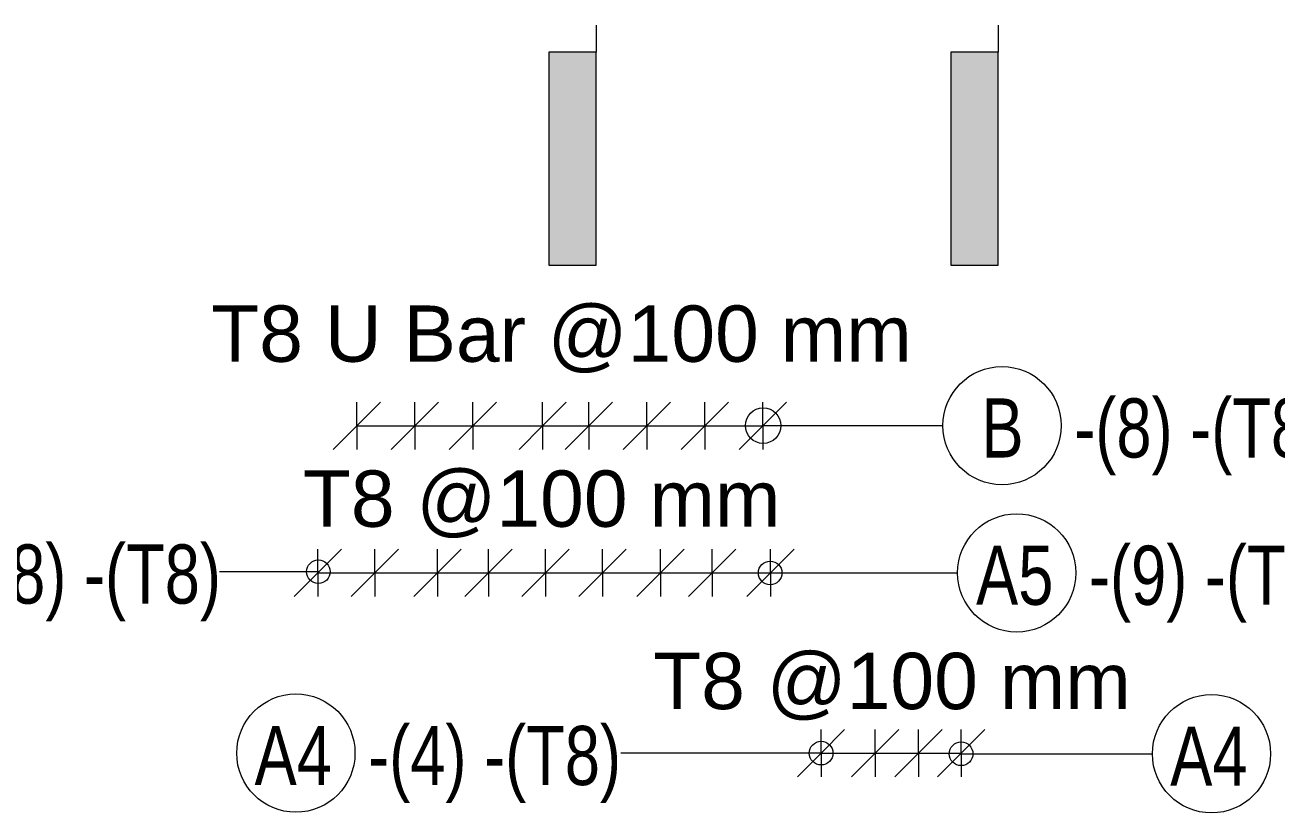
# Model space of a CAD drawing. Header units: millimetres. Extents: x -14563 to 6741, y -2784 to 21137.
# Drawn here: x -13339 to -11221, y -2784 to -1452 of the extents above; entities that cross this region are included whole.
import ezdxf

# ---------------------------------------------------------------- set-up
doc = ezdxf.new("R2010")
doc.units = ezdxf.units.MM
for name, color, linetype, lineweight in [('A-ANNO-DIMS', 211, 'Continuous', 9), ('A-ANNO-DIMS-40', 211, 'Continuous', 9), ('G-ANNO-SYMB', 111, 'Continuous', 9), ('S-RBAR-IDEN', 171, 'Continuous', 9)]:
    doc.layers.add(name, color=color, linetype=linetype, lineweight=lineweight)
doc.styles.add('Arial_1', font='arial.ttf', dxfattribs={"height": 95.25})
doc.styles.add('Nirmala UI Semilight', font='NirmalaS.ttf', dxfattribs={"width": 0.8, "height": 100})
doc.dimstyles.new('Arrow_Filled_-_2_5_NI_UI', dxfattribs={"dimscale": 304.8, "dimtxt": 104.736395, "dimasz": 0.262467, "dimexe": 0.131234, "dimexo": 0.0625, "dimgap": 0.131234, "dimtad": 1, "dimdec": 4, "dimzin": 0, "dimdsep": 46, "dimtxsty": 'Nirmala UI Semilight', "dimblk1": 'OBLIQUE', "dimblk2": 'OBLIQUE', "dimsah": 1, "dimcen": 0.09, "dimazin": 0, "dimtfac": 1, "dimtdec": 4, "dimtix": 1, "dimtmove": 0, "dimatfit": 3, "dimfxl": 0.131234, "dimfxlon": 1, "dimtvp": 1, "dimtolj": 1, "dimtzin": 0, "dimarcsym": 2})
doc.dimstyles.new('Arrow_Filled_-_2_5_NI_UI_1', dxfattribs={"dimscale": 304.8, "dimtxt": 104.736395, "dimasz": 0.262467, "dimexe": 0.131234, "dimexo": 0.0625, "dimgap": 0.131234, "dimtad": 1, "dimdec": 4, "dimzin": 0, "dimdsep": 46, "dimtxsty": 'Arial_1', "dimblk1": 'OBLIQUE', "dimblk2": 'OBLIQUE', "dimsah": 1, "dimcen": 0.09, "dimazin": 0, "dimtfac": 1, "dimtdec": 4, "dimtix": 1, "dimtmove": 0, "dimatfit": 3, "dimfxl": 0.131234, "dimfxlon": 1, "dimtvp": 1, "dimtolj": 1, "dimtzin": 0, "dimarcsym": 2})

# ---------------------------------------------------------------- blocks, each defined once
blk = doc.blocks.new('Detail View - M_Section Tail - Filled Horizontal-14034-Elevation Front Copy 1')
at = {"layer": 'G-ANNO-SYMB'}
blk.add_hatch(color=256, dxfattribs=at).paths.add_polyline_path([(-11772.8, -1498), (-11692.8, -1498), (-11692.8, -1858), (-11772.8, -1858)])
for p, q in [((-11772.8, -1498), (-11772.8, -1858)), ((-11692.8, -1498), (-11772.8, -1498)), ((-11692.8, -1858), (-11692.8, -1498)), ((-11772.8, -1858), (-11692.8, -1858))]:
    blk.add_line(p, q, dxfattribs=at)
blk = doc.blocks.new('DIMBLOCK60-Elevation Front Copy 1')
at = {"layer": 'A-ANNO-DIMS-40'}
for p, q in [((-12777.7, -2129.6), (-12737.7, -2089.6)), ((-12777.7, -2129.6), (-12777.7, -2089.6)), ((-12679.6, -2129.6), (-12639.6, -2089.6)), ((-12679.6, -2129.6), (-12679.6, -2089.6)), ((-12777.7, -2129.6), (-12817.7, -2169.6)), ((-12777.7, -2129.6), (-12679.6, -2129.6)), ((-12777.7, -2129.6), (-12777.7, -2169.6)), ((-12679.6, -2129.6), (-12719.6, -2169.6)), ((-12679.6, -2129.6), (-12679.6, -2169.6))]:
    blk.add_line(p, q, dxfattribs=at)
blk = doc.blocks.new('_Oblique')
at = {"color": 0, "linetype": 'ByBlock', "lineweight": -2}
blk.add_line((-0.5, -0.5), (0.5, 0.5), dxfattribs=at)
blk = doc.blocks.new('DIMBLOCK61-Elevation Front Copy 1')
at = {"layer": 'A-ANNO-DIMS-40'}
for p, q in [((-12679.6, -2129.6), (-12639.6, -2089.6)), ((-12679.6, -2129.6), (-12679.6, -2089.6)), ((-12581.5, -2129.6), (-12541.5, -2089.6)), ((-12581.5, -2129.6), (-12581.5, -2089.6)), ((-12679.6, -2129.6), (-12719.6, -2169.6)), ((-12679.6, -2129.6), (-12581.5, -2129.6)), ((-12679.6, -2129.6), (-12679.6, -2169.6)), ((-12581.5, -2129.6), (-12621.5, -2169.6)), ((-12581.5, -2129.6), (-12581.5, -2169.6))]:
    blk.add_line(p, q, dxfattribs=at)
blk = doc.blocks.new('DIMBLOCK62-Elevation Front Copy 1')
at = {"layer": 'A-ANNO-DIMS-40'}
for p, q in [((-12581.5, -2129.6), (-12541.5, -2089.6)), ((-12581.5, -2129.6), (-12581.5, -2089.6)), ((-12463.3, -2129.6), (-12423.3, -2089.6)), ((-12463.3, -2129.6), (-12463.3, -2089.6)), ((-12581.5, -2129.6), (-12621.5, -2169.6)), ((-12581.5, -2129.6), (-12463.3, -2129.6)), ((-12581.5, -2129.6), (-12581.5, -2169.6)), ((-12463.3, -2129.6), (-12503.3, -2169.6)), ((-12463.3, -2129.6), (-12463.3, -2169.6))]:
    blk.add_line(p, q, dxfattribs=at)
blk = doc.blocks.new('DIMBLOCK63-Elevation Front Copy 1')
at = {"layer": 'A-ANNO-DIMS-40'}
for p, q in [((-12463.3, -2129.6), (-12423.3, -2089.6)), ((-12463.3, -2129.6), (-12463.3, -2089.6)), ((-12385.2, -2129.6), (-12345.2, -2089.6)), ((-12385.2, -2129.6), (-12385.2, -2089.6)), ((-12463.3, -2129.6), (-12503.3, -2169.6)), ((-12463.3, -2129.6), (-12385.2, -2129.6)), ((-12463.3, -2129.6), (-12463.3, -2169.6)), ((-12385.2, -2129.6), (-12425.2, -2169.6)), ((-12385.2, -2129.6), (-12385.2, -2169.6))]:
    blk.add_line(p, q, dxfattribs=at)
blk = doc.blocks.new('DIMBLOCK64-Elevation Front Copy 1')
at = {"layer": 'A-ANNO-DIMS-40'}
for p, q in [((-12385.2, -2129.6), (-12345.2, -2089.6)), ((-12385.2, -2129.6), (-12385.2, -2089.6)), ((-12287.1, -2129.6), (-12247.1, -2089.6)), ((-12287.1, -2129.6), (-12287.1, -2089.6)), ((-12385.2, -2129.6), (-12425.2, -2169.6)), ((-12385.2, -2129.6), (-12287.1, -2129.6)), ((-12385.2, -2129.6), (-12385.2, -2169.6)), ((-12287.1, -2129.6), (-12327.1, -2169.6)), ((-12287.1, -2129.6), (-12287.1, -2169.6))]:
    blk.add_line(p, q, dxfattribs=at)
blk = doc.blocks.new('DIMBLOCK65-Elevation Front Copy 1')
at = {"layer": 'A-ANNO-DIMS-40'}
for p, q in [((-12287.1, -2129.6), (-12247.1, -2089.6)), ((-12287.1, -2129.6), (-12287.1, -2089.6)), ((-12189, -2129.6), (-12149, -2089.6)), ((-12189, -2129.6), (-12189, -2089.6)), ((-12287.1, -2129.6), (-12327.1, -2169.6)), ((-12287.1, -2129.6), (-12189, -2129.6)), ((-12287.1, -2129.6), (-12287.1, -2169.6)), ((-12189, -2129.6), (-12229, -2169.6)), ((-12189, -2129.6), (-12189, -2169.6))]:
    blk.add_line(p, q, dxfattribs=at)
blk = doc.blocks.new('DIMBLOCK66-Elevation Front Copy 1')
at = {"layer": 'A-ANNO-DIMS-40'}
for p, q in [((-12189, -2129.6), (-12149, -2089.6)), ((-12189, -2129.6), (-12189, -2089.6)), ((-12090.9, -2129.6), (-12050.9, -2089.6)), ((-12090.9, -2129.6), (-12090.9, -2089.6)), ((-12189, -2129.6), (-12229, -2169.6)), ((-12189, -2129.6), (-12090.9, -2129.6)), ((-12189, -2129.6), (-12189, -2169.6)), ((-12090.9, -2129.6), (-12130.9, -2169.6)), ((-12090.9, -2129.6), (-12090.9, -2169.6))]:
    blk.add_line(p, q, dxfattribs=at)
blk = doc.blocks.new('DIMBLOCK67-Elevation Front Copy 1')
at = {"layer": 'A-ANNO-DIMS-40'}
for p, q in [((-12777.7, -2129.6), (-12737.7, -2089.6)), ((-12777.7, -2129.6), (-12777.7, -2089.6)), ((-12679.6, -2129.6), (-12639.6, -2089.6)), ((-12679.6, -2129.6), (-12679.6, -2089.6)), ((-12581.5, -2129.6), (-12541.5, -2089.6)), ((-12581.5, -2129.6), (-12581.5, -2089.6)), ((-12463.3, -2129.6), (-12423.3, -2089.6)), ((-12463.3, -2129.6), (-12463.3, -2089.6)), ((-12777.7, -2129.6), (-12817.7, -2169.6)), ((-12777.7, -2129.6), (-12581.5, -2129.6)), ((-12777.7, -2129.6), (-12679.6, -2129.6)), ((-12777.7, -2129.6), (-12777.7, -2169.6)), ((-12679.6, -2129.6), (-12719.6, -2169.6)), ((-12679.6, -2129.6), (-12581.5, -2129.6)), ((-12679.6, -2129.6), (-12679.6, -2169.6)), ((-12581.5, -2129.6), (-12621.5, -2169.6)), ((-12581.5, -2129.6), (-12463.3, -2129.6)), ((-12581.5, -2129.6), (-12581.5, -2169.6)), ((-12463.3, -2129.6), (-12503.3, -2169.6)), ((-12463.3, -2129.6), (-12463.3, -2169.6))]:
    blk.add_line(p, q, dxfattribs=at)
blk = doc.blocks.new('_None')
blk = doc.blocks.new('DIMBLOCK68-Elevation Front Copy 1')
at = {"layer": 'A-ANNO-DIMS-40'}
for p, q in [((-12581.5, -2129.6), (-12541.5, -2089.6)), ((-12581.5, -2129.6), (-12581.5, -2089.6)), ((-12463.3, -2129.6), (-12423.3, -2089.6)), ((-12463.3, -2129.6), (-12463.3, -2089.6)), ((-12385.2, -2129.6), (-12345.2, -2089.6)), ((-12385.2, -2129.6), (-12385.2, -2089.6)), ((-12581.5, -2129.6), (-12621.5, -2169.6)), ((-12581.5, -2129.6), (-12463.3, -2129.6)), ((-12581.5, -2129.6), (-12463.3, -2129.6)), ((-12581.5, -2129.6), (-12581.5, -2169.6)), ((-12463.3, -2129.6), (-12503.3, -2169.6)), ((-12463.3, -2129.6), (-12385.2, -2129.6)), ((-12463.3, -2129.6), (-12463.3, -2169.6)), ((-12385.2, -2129.6), (-12425.2, -2169.6)), ((-12385.2, -2129.6), (-12385.2, -2169.6))]:
    blk.add_line(p, q, dxfattribs=at)
blk = doc.blocks.new('DIMBLOCK69-Elevation Front Copy 1')
at = {"layer": 'A-ANNO-DIMS-40'}
for p, q in [((-12463.3, -2129.6), (-12423.3, -2089.6)), ((-12463.3, -2129.6), (-12463.3, -2089.6)), ((-12385.2, -2129.6), (-12345.2, -2089.6)), ((-12385.2, -2129.6), (-12385.2, -2089.6)), ((-12287.1, -2129.6), (-12247.1, -2089.6)), ((-12287.1, -2129.6), (-12287.1, -2089.6)), ((-12463.3, -2129.6), (-12503.3, -2169.6)), ((-12463.3, -2129.6), (-12385.2, -2129.6)), ((-12463.3, -2129.6), (-12385.2, -2129.6)), ((-12463.3, -2129.6), (-12463.3, -2169.6)), ((-12385.2, -2129.6), (-12425.2, -2169.6)), ((-12385.2, -2129.6), (-12287.1, -2129.6)), ((-12385.2, -2129.6), (-12385.2, -2169.6)), ((-12287.1, -2129.6), (-12327.1, -2169.6)), ((-12287.1, -2129.6), (-12287.1, -2169.6))]:
    blk.add_line(p, q, dxfattribs=at)
blk = doc.blocks.new('DIMBLOCK70-Elevation Front Copy 1')
at = {"layer": 'A-ANNO-DIMS-40'}
for p, q in [((-12385.2, -2129.6), (-12345.2, -2089.6)), ((-12385.2, -2129.6), (-12385.2, -2089.6)), ((-12287.1, -2129.6), (-12247.1, -2089.6)), ((-12287.1, -2129.6), (-12287.1, -2089.6)), ((-12189, -2129.6), (-12149, -2089.6)), ((-12189, -2129.6), (-12189, -2089.6)), ((-12090.9, -2129.6), (-12050.9, -2089.6)), ((-12090.9, -2129.6), (-12090.9, -2089.6)), ((-12385.2, -2129.6), (-12425.2, -2169.6)), ((-12385.2, -2129.6), (-12090.9, -2129.6)), ((-12385.2, -2129.6), (-12287.1, -2129.6)), ((-12385.2, -2129.6), (-12385.2, -2169.6)), ((-12287.1, -2129.6), (-12327.1, -2169.6)), ((-12287.1, -2129.6), (-12189, -2129.6)), ((-12287.1, -2129.6), (-12287.1, -2169.6)), ((-12189, -2129.6), (-12229, -2169.6)), ((-12189, -2129.6), (-12090.9, -2129.6)), ((-12189, -2129.6), (-12189, -2169.6)), ((-12090.9, -2129.6), (-12130.9, -2169.6)), ((-12090.9, -2129.6), (-12090.9, -2169.6))]:
    blk.add_line(p, q, dxfattribs=at)
blk = doc.blocks.new('M_Rebar Tag_rfa MARK - DOT 1_5-794230-Elevation Front Copy 1')
at = {"layer": 'S-RBAR-IDEN'}
blk.add_circle((-14326, 3918.4), 100, dxfattribs=at)
blk = doc.blocks.new('DIMBLOCK156-Elevation Front Copy 1')
at = {"layer": 'A-ANNO-DIMS-40'}
for p, q in [((-12843.8, -2378.5), (-12803.8, -2338.5)), ((-12843.8, -2378.5), (-12843.8, -2338.5)), ((-12747.4, -2378.5), (-12707.4, -2338.5)), ((-12747.4, -2378.5), (-12747.4, -2338.5)), ((-12843.8, -2378.5), (-12883.8, -2418.5)), ((-12843.8, -2378.5), (-12747.4, -2378.5)), ((-12843.8, -2378.5), (-12843.8, -2418.5)), ((-12747.4, -2378.5), (-12787.4, -2418.5)), ((-12747.4, -2378.5), (-12747.4, -2418.5))]:
    blk.add_line(p, q, dxfattribs=at)
blk = doc.blocks.new('DIMBLOCK157-Elevation Front Copy 1')
at = {"layer": 'A-ANNO-DIMS-40'}
for p, q in [((-12747.4, -2378.5), (-12707.4, -2338.5)), ((-12747.4, -2378.5), (-12747.4, -2338.5)), ((-12641.1, -2378.5), (-12601.1, -2338.5)), ((-12641.1, -2378.5), (-12641.1, -2338.5)), ((-12747.4, -2378.5), (-12787.4, -2418.5)), ((-12747.4, -2378.5), (-12641.1, -2378.5)), ((-12747.4, -2378.5), (-12747.4, -2418.5)), ((-12641.1, -2378.5), (-12681.1, -2418.5)), ((-12641.1, -2378.5), (-12641.1, -2418.5))]:
    blk.add_line(p, q, dxfattribs=at)
blk = doc.blocks.new('DIMBLOCK158-Elevation Front Copy 1')
at = {"layer": 'A-ANNO-DIMS-40'}
for p, q in [((-12641.1, -2378.5), (-12601.1, -2338.5)), ((-12641.1, -2378.5), (-12641.1, -2338.5)), ((-12554.7, -2378.5), (-12514.7, -2338.5)), ((-12554.7, -2378.5), (-12554.7, -2338.5)), ((-12641.1, -2378.5), (-12681.1, -2418.5)), ((-12641.1, -2378.5), (-12554.7, -2378.5)), ((-12641.1, -2378.5), (-12641.1, -2418.5)), ((-12554.7, -2378.5), (-12594.7, -2418.5)), ((-12554.7, -2378.5), (-12554.7, -2418.5))]:
    blk.add_line(p, q, dxfattribs=at)
blk = doc.blocks.new('DIMBLOCK159-Elevation Front Copy 1')
at = {"layer": 'A-ANNO-DIMS-40'}
for p, q in [((-12554.7, -2378.5), (-12514.7, -2338.5)), ((-12554.7, -2378.5), (-12554.7, -2338.5)), ((-12458.4, -2378.5), (-12418.4, -2338.5)), ((-12458.4, -2378.5), (-12458.4, -2338.5)), ((-12554.7, -2378.5), (-12594.7, -2418.5)), ((-12554.7, -2378.5), (-12458.4, -2378.5)), ((-12554.7, -2378.5), (-12554.7, -2418.5)), ((-12458.4, -2378.5), (-12498.4, -2418.5)), ((-12458.4, -2378.5), (-12458.4, -2418.5))]:
    blk.add_line(p, q, dxfattribs=at)
blk = doc.blocks.new('DIMBLOCK160-Elevation Front Copy 1')
at = {"layer": 'A-ANNO-DIMS-40'}
for p, q in [((-12458.4, -2378.5), (-12418.4, -2338.5)), ((-12458.4, -2378.5), (-12458.4, -2338.5)), ((-12362, -2378.5), (-12322, -2338.5)), ((-12362, -2378.5), (-12362, -2338.5)), ((-12458.4, -2378.5), (-12498.4, -2418.5)), ((-12458.4, -2378.5), (-12362, -2378.5)), ((-12458.4, -2378.5), (-12458.4, -2418.5)), ((-12362, -2378.5), (-12402, -2418.5)), ((-12362, -2378.5), (-12362, -2418.5))]:
    blk.add_line(p, q, dxfattribs=at)
blk = doc.blocks.new('DIMBLOCK161-Elevation Front Copy 1')
at = {"layer": 'A-ANNO-DIMS-40'}
for p, q in [((-12362, -2378.5), (-12322, -2338.5)), ((-12362, -2378.5), (-12362, -2338.5)), ((-12263.8, -2378.5), (-12223.8, -2338.5)), ((-12263.8, -2378.5), (-12263.8, -2338.5)), ((-12362, -2378.5), (-12402, -2418.5)), ((-12362, -2378.5), (-12263.8, -2378.5)), ((-12362, -2378.5), (-12362, -2418.5)), ((-12263.8, -2378.5), (-12303.8, -2418.5)), ((-12263.8, -2378.5), (-12263.8, -2418.5))]:
    blk.add_line(p, q, dxfattribs=at)
blk = doc.blocks.new('DIMBLOCK162-Elevation Front Copy 1')
at = {"layer": 'A-ANNO-DIMS-40'}
for p, q in [((-12263.8, -2378.5), (-12223.8, -2338.5)), ((-12263.8, -2378.5), (-12263.8, -2338.5)), ((-12176.8, -2378.5), (-12136.8, -2338.5)), ((-12176.8, -2378.5), (-12176.8, -2338.5)), ((-12263.8, -2378.5), (-12303.8, -2418.5)), ((-12263.8, -2378.5), (-12176.8, -2378.5)), ((-12263.8, -2378.5), (-12263.8, -2418.5)), ((-12176.8, -2378.5), (-12216.8, -2418.5)), ((-12176.8, -2378.5), (-12176.8, -2418.5))]:
    blk.add_line(p, q, dxfattribs=at)
blk = doc.blocks.new('DIMBLOCK163-Elevation Front Copy 1')
at = {"layer": 'A-ANNO-DIMS-40'}
for p, q in [((-12176.8, -2378.5), (-12136.8, -2338.5)), ((-12176.8, -2378.5), (-12176.8, -2338.5)), ((-12077.9, -2378.5), (-12037.9, -2338.5)), ((-12077.9, -2378.5), (-12077.9, -2338.5)), ((-12176.8, -2378.5), (-12216.8, -2418.5)), ((-12176.8, -2378.5), (-12077.9, -2378.5)), ((-12176.8, -2378.5), (-12176.8, -2418.5)), ((-12077.9, -2378.5), (-12117.9, -2418.5)), ((-12077.9, -2378.5), (-12077.9, -2418.5))]:
    blk.add_line(p, q, dxfattribs=at)
blk = doc.blocks.new('DIMBLOCK164-Elevation Front Copy 1')
at = {"layer": 'A-ANNO-DIMS-40'}
for p, q in [((-12843.8, -2378.5), (-12803.8, -2338.5)), ((-12843.8, -2378.5), (-12843.8, -2338.5)), ((-12747.4, -2378.5), (-12707.4, -2338.5)), ((-12747.4, -2378.5), (-12747.4, -2338.5)), ((-12641.1, -2378.5), (-12601.1, -2338.5)), ((-12641.1, -2378.5), (-12641.1, -2338.5)), ((-12843.8, -2378.5), (-12883.8, -2418.5)), ((-12843.8, -2378.5), (-12747.4, -2378.5)), ((-12843.8, -2378.5), (-12747.4, -2378.5)), ((-12843.8, -2378.5), (-12843.8, -2418.5)), ((-12747.4, -2378.5), (-12787.4, -2418.5)), ((-12747.4, -2378.5), (-12641.1, -2378.5)), ((-12747.4, -2378.5), (-12747.4, -2418.5)), ((-12641.1, -2378.5), (-12681.1, -2418.5)), ((-12641.1, -2378.5), (-12641.1, -2418.5))]:
    blk.add_line(p, q, dxfattribs=at)
blk = doc.blocks.new('DIMBLOCK165-Elevation Front Copy 1')
at = {"layer": 'A-ANNO-DIMS-40'}
for p, q in [((-12747.4, -2378.5), (-12707.4, -2338.5)), ((-12747.4, -2378.5), (-12747.4, -2338.5)), ((-12641.1, -2378.5), (-12601.1, -2338.5)), ((-12641.1, -2378.5), (-12641.1, -2338.5)), ((-12554.7, -2378.5), (-12514.7, -2338.5)), ((-12554.7, -2378.5), (-12554.7, -2338.5)), ((-12747.4, -2378.5), (-12787.4, -2418.5)), ((-12747.4, -2378.5), (-12641.1, -2378.5)), ((-12747.4, -2378.5), (-12641.1, -2378.5)), ((-12747.4, -2378.5), (-12747.4, -2418.5)), ((-12641.1, -2378.5), (-12681.1, -2418.5)), ((-12641.1, -2378.5), (-12554.7, -2378.5)), ((-12641.1, -2378.5), (-12641.1, -2418.5)), ((-12554.7, -2378.5), (-12594.7, -2418.5)), ((-12554.7, -2378.5), (-12554.7, -2418.5))]:
    blk.add_line(p, q, dxfattribs=at)
blk = doc.blocks.new('DIMBLOCK166-Elevation Front Copy 1')
at = {"layer": 'A-ANNO-DIMS-40'}
for p, q in [((-12641.1, -2378.5), (-12601.1, -2338.5)), ((-12641.1, -2378.5), (-12641.1, -2338.5)), ((-12554.7, -2378.5), (-12514.7, -2338.5)), ((-12554.7, -2378.5), (-12554.7, -2338.5)), ((-12458.4, -2378.5), (-12418.4, -2338.5)), ((-12458.4, -2378.5), (-12458.4, -2338.5)), ((-12641.1, -2378.5), (-12681.1, -2418.5)), ((-12641.1, -2378.5), (-12554.7, -2378.5)), ((-12641.1, -2378.5), (-12554.7, -2378.5)), ((-12641.1, -2378.5), (-12641.1, -2418.5)), ((-12554.7, -2378.5), (-12594.7, -2418.5)), ((-12554.7, -2378.5), (-12458.4, -2378.5)), ((-12554.7, -2378.5), (-12554.7, -2418.5)), ((-12458.4, -2378.5), (-12498.4, -2418.5)), ((-12458.4, -2378.5), (-12458.4, -2418.5))]:
    blk.add_line(p, q, dxfattribs=at)
blk = doc.blocks.new('DIMBLOCK167-Elevation Front Copy 1')
at = {"layer": 'A-ANNO-DIMS-40'}
for p, q in [((-12554.7, -2378.5), (-12514.7, -2338.5)), ((-12554.7, -2378.5), (-12554.7, -2338.5)), ((-12458.4, -2378.5), (-12418.4, -2338.5)), ((-12458.4, -2378.5), (-12458.4, -2338.5)), ((-12362, -2378.5), (-12322, -2338.5)), ((-12362, -2378.5), (-12362, -2338.5)), ((-12263.8, -2378.5), (-12223.8, -2338.5)), ((-12263.8, -2378.5), (-12263.8, -2338.5)), ((-12554.7, -2378.5), (-12594.7, -2418.5)), ((-12554.7, -2378.5), (-12362, -2378.5)), ((-12554.7, -2378.5), (-12458.4, -2378.5)), ((-12554.7, -2378.5), (-12554.7, -2418.5)), ((-12458.4, -2378.5), (-12498.4, -2418.5)), ((-12458.4, -2378.5), (-12362, -2378.5)), ((-12458.4, -2378.5), (-12458.4, -2418.5)), ((-12362, -2378.5), (-12402, -2418.5)), ((-12362, -2378.5), (-12263.8, -2378.5)), ((-12362, -2378.5), (-12362, -2418.5)), ((-12263.8, -2378.5), (-12303.8, -2418.5)), ((-12263.8, -2378.5), (-12263.8, -2418.5))]:
    blk.add_line(p, q, dxfattribs=at)
blk = doc.blocks.new('DIMBLOCK168-Elevation Front Copy 1')
at = {"layer": 'A-ANNO-DIMS-40'}
for p, q in [((-12362, -2378.5), (-12322, -2338.5)), ((-12362, -2378.5), (-12362, -2338.5)), ((-12263.8, -2378.5), (-12223.8, -2338.5)), ((-12263.8, -2378.5), (-12263.8, -2338.5)), ((-12176.8, -2378.5), (-12136.8, -2338.5)), ((-12176.8, -2378.5), (-12176.8, -2338.5)), ((-12362, -2378.5), (-12402, -2418.5)), ((-12362, -2378.5), (-12263.8, -2378.5)), ((-12362, -2378.5), (-12263.8, -2378.5)), ((-12362, -2378.5), (-12362, -2418.5)), ((-12263.8, -2378.5), (-12303.8, -2418.5)), ((-12263.8, -2378.5), (-12176.8, -2378.5)), ((-12263.8, -2378.5), (-12263.8, -2418.5)), ((-12176.8, -2378.5), (-12216.8, -2418.5)), ((-12176.8, -2378.5), (-12176.8, -2418.5))]:
    blk.add_line(p, q, dxfattribs=at)
blk = doc.blocks.new('DIMBLOCK169-Elevation Front Copy 1')
at = {"layer": 'A-ANNO-DIMS-40'}
for p, q in [((-12263.8, -2378.5), (-12223.8, -2338.5)), ((-12263.8, -2378.5), (-12263.8, -2338.5)), ((-12176.8, -2378.5), (-12136.8, -2338.5)), ((-12176.8, -2378.5), (-12176.8, -2338.5)), ((-12077.9, -2378.5), (-12037.9, -2338.5)), ((-12077.9, -2378.5), (-12077.9, -2338.5)), ((-12263.8, -2378.5), (-12303.8, -2418.5)), ((-12263.8, -2378.5), (-12176.8, -2378.5)), ((-12263.8, -2378.5), (-12176.8, -2378.5)), ((-12263.8, -2378.5), (-12263.8, -2418.5)), ((-12176.8, -2378.5), (-12216.8, -2418.5)), ((-12176.8, -2378.5), (-12077.9, -2378.5)), ((-12176.8, -2378.5), (-12176.8, -2418.5)), ((-12077.9, -2378.5), (-12117.9, -2418.5)), ((-12077.9, -2378.5), (-12077.9, -2418.5))]:
    blk.add_line(p, q, dxfattribs=at)
blk = doc.blocks.new('DIMBLOCK170-Elevation Front Copy 1')
at = {"layer": 'A-ANNO-DIMS-40'}
for p, q in [((-12176.8, -2378.5), (-12136.8, -2338.5)), ((-12176.8, -2378.5), (-12176.8, -2338.5)), ((-12077.9, -2378.5), (-12037.9, -2338.5)), ((-12077.9, -2378.5), (-12077.9, -2338.5)), ((-12176.8, -2378.5), (-12216.8, -2418.5)), ((-12176.8, -2378.5), (-12077.9, -2378.5)), ((-12176.8, -2378.5), (-12077.9, -2378.5)), ((-12176.8, -2378.5), (-12176.8, -2418.5)), ((-12077.9, -2378.5), (-12117.9, -2418.5)), ((-12077.9, -2378.5), (-12077.9, -2418.5))]:
    blk.add_line(p, q, dxfattribs=at)
blk = doc.blocks.new('DIMBLOCK171-Elevation Front Copy 1')
at = {"layer": 'A-ANNO-DIMS-40'}
for p, q in [((-11992.5, -2683.1), (-11952.5, -2643.1)), ((-11992.5, -2683.1), (-11992.5, -2643.1)), ((-11901, -2683.1), (-11861, -2643.1)), ((-11901, -2683.1), (-11901, -2643.1)), ((-11992.5, -2683.1), (-12032.5, -2723.1)), ((-11992.5, -2683.1), (-11901, -2683.1)), ((-11992.5, -2683.1), (-11992.5, -2723.1)), ((-11901, -2683.1), (-11941, -2723.1)), ((-11901, -2683.1), (-11901, -2723.1))]:
    blk.add_line(p, q, dxfattribs=at)
blk = doc.blocks.new('DIMBLOCK172-Elevation Front Copy 1')
at = {"layer": 'A-ANNO-DIMS-40'}
for p, q in [((-11901, -2683.1), (-11861, -2643.1)), ((-11901, -2683.1), (-11901, -2643.1)), ((-11827.5, -2683.1), (-11787.5, -2643.1)), ((-11827.5, -2683.1), (-11827.5, -2643.1)), ((-11901, -2683.1), (-11941, -2723.1)), ((-11901, -2683.1), (-11827.5, -2683.1)), ((-11901, -2683.1), (-11901, -2723.1)), ((-11827.5, -2683.1), (-11867.5, -2723.1)), ((-11827.5, -2683.1), (-11827.5, -2723.1))]:
    blk.add_line(p, q, dxfattribs=at)
blk = doc.blocks.new('DIMBLOCK173-Elevation Front Copy 1')
at = {"layer": 'A-ANNO-DIMS-40'}
for p, q in [((-11827.5, -2683.1), (-11787.5, -2643.1)), ((-11827.5, -2683.1), (-11827.5, -2643.1)), ((-11755.3, -2683.1), (-11715.3, -2643.1)), ((-11755.3, -2683.1), (-11755.3, -2643.1)), ((-11827.5, -2683.1), (-11867.5, -2723.1)), ((-11827.5, -2683.1), (-11755.3, -2683.1)), ((-11827.5, -2683.1), (-11827.5, -2723.1)), ((-11755.3, -2683.1), (-11795.3, -2723.1)), ((-11755.3, -2683.1), (-11755.3, -2723.1))]:
    blk.add_line(p, q, dxfattribs=at)
blk = doc.blocks.new('M_Rebar Tag_rfa MARK - DOT 1 MM-794228-Elevation Front Copy 1')
at = {"layer": 'S-RBAR-IDEN'}
blk.add_circle((-10010.3, 3613.8), 100, dxfattribs=at)

msp = doc.modelspace()

# ---------------------------------------------------------------- linework, layer by layer
at = {"layer": 'G-ANNO-SYMB'}
for p, q in [((-12372.77503, -1452.1958), (-12372.77503, -1497.9586)), ((-11692.77503, -1452.1958), (-11692.77503, -1497.9586))]:
    msp.add_line(p, q, dxfattribs=at)
at = {"layer": 'S-RBAR-IDEN'}
for p, q in [((-12090.32316, -2129.46275), (-11786.35115, -2129.46275)), ((-12842.66818, -2376.43818), (-13009.6389, -2376.43818)), ((-12078.49451, -2378.51816), (-11761.48324, -2378.51816)), ((-11992.27975, -2683.21264), (-12330.98072, -2683.21264)), ((-11755.54057, -2684.31741), (-11431.96818, -2684.31741))]:
    msp.add_line(p, q, dxfattribs=at)
for centre, radius in [((-12090.32316, -2129.46275), 30), ((-12842.66818, -2376.43818), 20), ((-12078.49451, -2378.51816), 20), ((-11992.27975, -2683.21264), 20), ((-11755.54057, -2684.31741), 20)]:
    msp.add_circle(centre, radius, dxfattribs=at)

# ---------------------------------------------------------------- block references
at = {"layer": 'G-ANNO-SYMB'}
for p in [(-680, 0), (0, 0)]:
    msp.add_blockref('Detail View - M_Section Tail - Filled Horizontal-14034-Elevation Front Copy 1', p, dxfattribs=at)
at = {"layer": 'S-RBAR-IDEN', "rotation": 270.0000000000001}
for p in [(-15275.31071, -12388.7872), (-16494.53953, -12693.48168)]:
    msp.add_blockref('M_Rebar Tag_rfa MARK - DOT 1 MM-794228-Elevation Front Copy 1', p, dxfattribs=at)

# ---------------------------------------------------------------- texts
at = {"layer": 'S-RBAR-IDEN', "char_height": 100, "attachment_point": 1, "style": 'Nirmala UI Semilight'}
for s, insert, width in [('B', (-11721.20031, -2083.38085), 76.962), ('-(8) -(T8 U Bar)', (-11564.1398, -2083.38085), 872.236), ('-(8) -(T8)', (-13435.2389, -2330.35628), 513.08), ('-(9) -(T8)', (-11539.27189, -2332.43626), 513.08), ('A5', (-11730.2524, -2332.43626), 159.0548), ('A4', (-12950.60123, -2637.13074), 161.6202), ('-(4) -(T8)', (-12758.50072, -2637.13074), 515.6454)]:
    msp.add_mtext(s, dxfattribs=dict(at, insert=insert, width=width))

# ---------------------------------------------------------------- dimensions: what is measured, and where the dimension line sits
at = {"layer": 'A-ANNO-DIMS'}
for base, p1, p2, text, dimstyle, override, picture, middle in [((-12581.4589, -2129.55185), (-12777.68129, -2089.55185), (-12581.4589, -2089.55185), '196', 'Arrow_Filled_-_2_5_NI_UI_1', {"dimpost": '<>', "dimblk1": 'None', "dimblk2": 'None', "dimsah": 1, "dimfxl": 196.222389}, 'DIMBLOCK67-Elevation Front Copy 1', (-12679.5701, -2040.91977)), ((-12463.34771, -2129.55185), (-12581.4589, -2089.55185), (-12463.34771, -2089.55185), '118', 'Arrow_Filled_-_2_5_NI_UI_1', {"dimpost": '<>', "dimblk1": 'None', "dimblk2": 'None', "dimsah": 1, "dimfxl": 118.111194}, 'DIMBLOCK68-Elevation Front Copy 1', (-12522.40331, -2040.91977)), ((-12385.23651, -2129.55185), (-12463.34771, -2089.55185), (-12385.23651, -2089.55185), '78', 'Arrow_Filled_-_2_5_NI_UI_1', {"dimpost": '<>', "dimblk1": 'None', "dimblk2": 'None', "dimsah": 1, "dimfxl": 78.111194}, 'DIMBLOCK69-Elevation Front Copy 1', (-12424.29211, -2040.91977)), ((-12090.90293, -2129.55185), (-12385.23651, -2089.55185), (-12090.90293, -2089.55185), '294', 'Arrow_Filled_-_2_5_NI_UI_1', {"dimpost": '<>', "dimblk1": 'None', "dimblk2": 'None', "dimsah": 1, "dimfxl": 294.333583}, 'DIMBLOCK70-Elevation Front Copy 1', (-12238.06972, -2040.91977)), ((-12679.5701, -2129.55185), (-12777.68129, -2089.55185), (-12679.5701, -2089.55185), ' ', 'Arrow_Filled_-_2_5_NI_UI_1', {"dimpost": '<>', "dimfxl": 98.111194}, 'DIMBLOCK60-Elevation Front Copy 1', (-12728.62569, -2129.55185)), ((-12581.4589, -2129.55185), (-12679.5701, -2089.55185), (-12581.4589, -2089.55185), ' ', 'Arrow_Filled_-_2_5_NI_UI_1', {"dimpost": '<>', "dimfxl": 98.111194}, 'DIMBLOCK61-Elevation Front Copy 1', (-12630.5145, -2129.55185)), ((-12463.34771, -2129.55185), (-12581.4589, -2089.55185), (-12463.34771, -2089.55185), ' ', 'Arrow_Filled_-_2_5_NI_UI_1', {"dimpost": '<>', "dimfxl": 118.111194}, 'DIMBLOCK62-Elevation Front Copy 1', (-12522.40331, -2129.55185)), ((-12385.23651, -2129.55185), (-12463.34771, -2089.55185), (-12385.23651, -2089.55185), ' ', 'Arrow_Filled_-_2_5_NI_UI_1', {"dimpost": '<>', "dimfxl": 78.111194}, 'DIMBLOCK63-Elevation Front Copy 1', (-12424.29211, -2129.55185)), ((-12287.12532, -2129.55185), (-12385.23651, -2089.55185), (-12287.12532, -2089.55185), ' ', 'Arrow_Filled_-_2_5_NI_UI_1', {"dimpost": '<>', "dimfxl": 98.111194}, 'DIMBLOCK64-Elevation Front Copy 1', (-12336.18092, -2129.55185)), ((-12189.01413, -2129.55185), (-12287.12532, -2089.55185), (-12189.01413, -2089.55185), ' ', 'Arrow_Filled_-_2_5_NI_UI_1', {"dimpost": '<>', "dimfxl": 98.111194}, 'DIMBLOCK65-Elevation Front Copy 1', (-12238.06972, -2129.55185)), ((-12090.90293, -2129.55185), (-12189.01413, -2089.55185), (-12090.90293, -2089.55185), ' ', 'Arrow_Filled_-_2_5_NI_UI_1', {"dimpost": '<>', "dimfxl": 98.111194}, 'DIMBLOCK66-Elevation Front Copy 1', (-12139.95853, -2129.55185)), ((-12747.44469, -2378.50741), (-12843.80383, -2338.50741), (-12747.44469, -2338.50741), '96', 'Arrow_Filled_-_2_5_NI_UI', {"dimpost": '<>', "dimblk1": 'None', "dimblk2": 'None', "dimsah": 1, "dimfxl": 96.359136}, 'DIMBLOCK164-Elevation Front Copy 1', (-12795.62426, -2286.7989)), ((-12641.08556, -2378.50741), (-12747.44469, -2338.50741), (-12641.08556, -2338.50741), '106', 'Arrow_Filled_-_2_5_NI_UI', {"dimpost": '<>', "dimblk1": 'None', "dimblk2": 'None', "dimsah": 1, "dimfxl": 106.359136}, 'DIMBLOCK165-Elevation Front Copy 1', (-12694.26513, -2286.51996)), ((-12554.72642, -2378.50741), (-12641.08556, -2338.50741), (-12554.72642, -2338.50741), '86', 'Arrow_Filled_-_2_5_NI_UI', {"dimpost": '<>', "dimblk1": 'None', "dimblk2": 'None', "dimsah": 1, "dimfxl": 86.359136}, 'DIMBLOCK166-Elevation Front Copy 1', (-12597.90599, -2286.7989)), ((-12362.00815, -2378.50741), (-12554.72642, -2338.50741), (-12362.00815, -2338.50741), '193', 'Arrow_Filled_-_2_5_NI_UI', {"dimpost": '<>', "dimblk1": 'None', "dimblk2": 'None', "dimsah": 1, "dimfxl": 192.718273}, 'DIMBLOCK167-Elevation Front Copy 1', (-12458.36728, -2286.51996)), ((-12263.75631, -2378.50741), (-12362.00815, -2338.50741), (-12263.75631, -2338.50741), '98', 'Arrow_Filled_-_2_5_NI_UI', {"dimpost": '<>', "dimblk1": 'None', "dimblk2": 'None', "dimsah": 1, "dimfxl": 98.251834}, 'DIMBLOCK168-Elevation Front Copy 1', (-12312.88223, -2286.7989)), ((-12176.78988, -2378.50741), (-12263.75631, -2338.50741), (-12176.78988, -2338.50741), '87', 'Arrow_Filled_-_2_5_NI_UI', {"dimpost": '<>', "dimblk1": 'None', "dimblk2": 'None', "dimsah": 1, "dimfxl": 86.966439}, 'DIMBLOCK169-Elevation Front Copy 1', (-12220.27309, -2286.86864)), ((-12077.93074, -2378.50741), (-12176.78988, -2338.50741), (-12077.93074, -2338.50741), '99', 'Arrow_Filled_-_2_5_NI_UI', {"dimpost": '<>', "dimblk1": 'None', "dimblk2": 'None', "dimsah": 1, "dimfxl": 98.859136}, 'DIMBLOCK170-Elevation Front Copy 1', (-12127.36031, -2286.7989)), ((-12747.44469, -2378.50741), (-12843.80383, -2338.50741), (-12747.44469, -2338.50741), ' ', 'Arrow_Filled_-_2_5_NI_UI', {"dimpost": '<>', "dimfxl": 96.359136}, 'DIMBLOCK156-Elevation Front Copy 1', (-12795.62426, -2378.50741)), ((-12641.08556, -2378.50741), (-12747.44469, -2338.50741), (-12641.08556, -2338.50741), ' ', 'Arrow_Filled_-_2_5_NI_UI', {"dimpost": '<>', "dimfxl": 106.359136}, 'DIMBLOCK157-Elevation Front Copy 1', (-12694.26513, -2378.50741)), ((-12554.72642, -2378.50741), (-12641.08556, -2338.50741), (-12554.72642, -2338.50741), ' ', 'Arrow_Filled_-_2_5_NI_UI', {"dimpost": '<>', "dimfxl": 86.359136}, 'DIMBLOCK158-Elevation Front Copy 1', (-12597.90599, -2378.50741)), ((-12458.36728, -2378.50741), (-12554.72642, -2338.50741), (-12458.36728, -2338.50741), ' ', 'Arrow_Filled_-_2_5_NI_UI', {"dimpost": '<>', "dimfxl": 96.359136}, 'DIMBLOCK159-Elevation Front Copy 1', (-12506.54685, -2378.50741)), ((-12362.00815, -2378.50741), (-12458.36728, -2338.50741), (-12362.00815, -2338.50741), ' ', 'Arrow_Filled_-_2_5_NI_UI', {"dimpost": '<>', "dimfxl": 96.359136}, 'DIMBLOCK160-Elevation Front Copy 1', (-12410.18772, -2378.50741)), ((-12263.75631, -2378.50741), (-12362.00815, -2338.50741), (-12263.75631, -2338.50741), ' ', 'Arrow_Filled_-_2_5_NI_UI', {"dimpost": '<>', "dimfxl": 98.251834}, 'DIMBLOCK161-Elevation Front Copy 1', (-12312.88223, -2378.50741)), ((-12176.78988, -2378.50741), (-12263.75631, -2338.50741), (-12176.78988, -2338.50741), ' ', 'Arrow_Filled_-_2_5_NI_UI', {"dimpost": '<>', "dimfxl": 86.966439}, 'DIMBLOCK162-Elevation Front Copy 1', (-12220.27309, -2378.50741)), ((-12077.93074, -2378.50741), (-12176.78988, -2338.50741), (-12077.93074, -2338.50741), ' ', 'Arrow_Filled_-_2_5_NI_UI', {"dimpost": '<>', "dimfxl": 98.859136}, 'DIMBLOCK163-Elevation Front Copy 1', (-12127.36031, -2378.50741))]:
    dim = msp.add_linear_dim(base=base, p1=p1, p2=p2, text=text, dimstyle=dimstyle, override=override, dxfattribs=at)
    dim.commit()
    dim.dimension.update_dxf_attribs({"geometry": picture, "text_midpoint": middle})
for base, p1, p2, override, picture, middle in [((-11900.95246, -2683.0806), (-11992.52678, -2643.0806), (-11900.95246, -2643.0806), {"dimpost": '<>', "dimfxl": 91.574317}, 'DIMBLOCK171-Elevation Front Copy 1', (-11946.73962, -2594.44853)), ((-11827.48545, -2683.0806), (-11900.95246, -2643.0806), (-11827.48545, -2643.0806), {"dimpost": '<>', "dimfxl": 73.467015}, 'DIMBLOCK172-Elevation Front Copy 1', (-11864.21896, -2594.41604)), ((-11755.30383, -2683.0806), (-11827.48545, -2643.0806), (-11755.30383, -2643.0806), {"dimpost": '<>', "dimfxl": 72.181619}, 'DIMBLOCK173-Elevation Front Copy 1', (-11791.39464, -2595.26068))]:
    dim = msp.add_linear_dim(base=base, p1=p1, p2=p2, dimstyle='Arrow_Filled_-_2_5_NI_UI_1', override=override, dxfattribs=at)
    dim.commit()
    dim.dimension.update_dxf_attribs({"geometry": picture, "text_midpoint": middle})

# ---------------------------------------------------------------- next in the draw order: texts
at = {"layer": 'S-RBAR-IDEN', "char_height": 95.25, "attachment_point": 1, "style": 'Arial_1', "bg_fill": 3, "box_fill_scale": 0, "bg_fill_color": 256, "bg_fill_true_color": 3254780160, "bg_fill_transparency": 256}
for s, insert, width in [('T8 U Bar @100 mm', (-13024.01167, -1926.31462), 1452.65775), ('T8 @100 mm', (-12868.92029, -2205.25566), 990.88575), ('T8 @100 mm', (-12276.41621, -2513.56412), 990.88575)]:
    msp.add_mtext(s, dxfattribs=dict(at, insert=insert, width=width))

# ---------------------------------------------------------------- next in the draw order: block references
at = {"layer": 'S-RBAR-IDEN', "rotation": 270.0000000000001}
for name, p in [('M_Rebar Tag_rfa MARK - DOT 1_5-794230-Elevation Front Copy 1', (-15604.70303, -16455.48886)), ('M_Rebar Tag_rfa MARK - DOT 1 MM-794228-Elevation Front Copy 1', (-14945.79565, -12694.58645))]:
    msp.add_blockref(name, p, dxfattribs=at)

# ---------------------------------------------------------------- next in the draw order: texts
at = {"layer": 'S-RBAR-IDEN', "insert": (-11401.85735, -2638.23551), "char_height": 100, "width": 161.6202, "attachment_point": 1, "style": 'Nirmala UI Semilight'}
msp.add_mtext('A4', dxfattribs=at)

doc.saveas('drawing.dxf')
